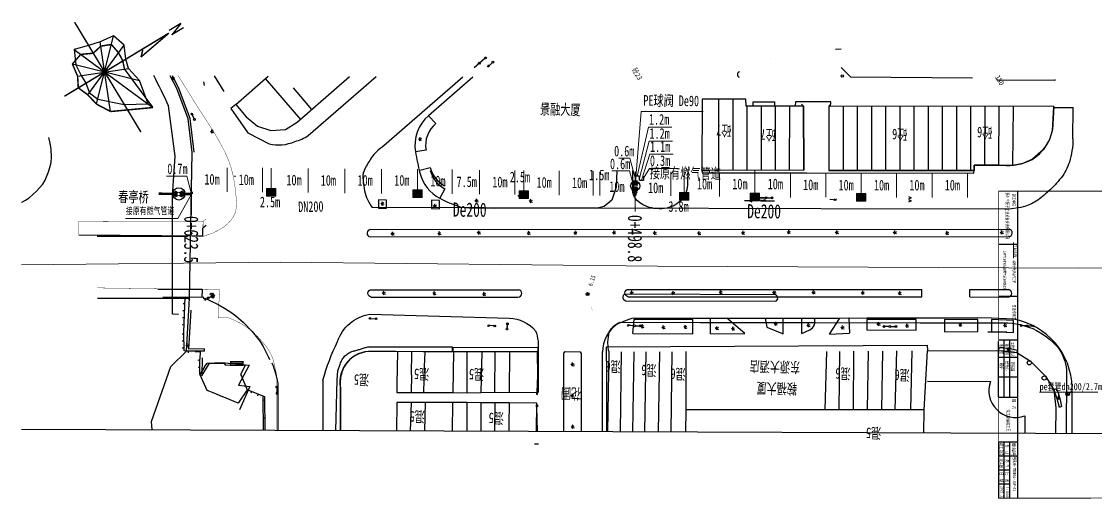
# Model space of a CAD drawing. Header units: millimetres. Extents: x 4615 to 5537, y 271 to 472.
# Drawn here: x 4614.6 to 4917.9, y 325.1 to 459.8 of the extents above; entities that cross this region are included whole.
import ezdxf
from ezdxf.enums import TextEntityAlignment as Align

# ---------------------------------------------------------------- set-up
doc = ezdxf.new("R2010")
doc.units = ezdxf.units.MM
doc.header["$LTSCALE"] = 1000
for name, pattern in [('18', [3.3, 1.2, 2.1]), ('X22', [10, 6, -1.2, 1.6, -1.2]), ('X5', [3, 2, -1])]:
    doc.linetypes.add(name, pattern=pattern)
doc.layers.get('0').update_dxf_attribs({"color": 6})
for name, color, linetype in [('DLDW', 6, 'Continuous'), ('DLSS', 6, 'Continuous'), ('DMTZ', 6, 'Continuous'), ('FRAME', 3, 'Continuous'), ('GXYZ', 6, 'Continuous'), ('JMD', 6, 'Continuous'), ('SXSS', 6, 'Continuous'), ('xw', 6, 'Continuous'), ('ZBTZ', 6, 'Continuous'), ('ZJ', 6, 'Continuous'), ('煤气', 6, 'Continuous'), ('燃气', 5, 'Continuous'), ('燃气文字', 6, 'Continuous'), ('道路名称', 6, 'Continuous'), ('零层', 6, 'Continuous')]:
    doc.layers.add(name, color=color, linetype=linetype)
doc.styles.add('ATTR', font='romans.shx', dxfattribs={"width": 0.8, "height": 0.7})
doc.styles.add('FRAME', font='simhei.ttf', dxfattribs={"width": 0.7})
doc.styles.add('HZ', font='', dxfattribs={"width": 0.8})
doc.styles.add('HZ1', font='', dxfattribs={"width": 0.7})
doc.styles.add('样式 1', font='simhei.ttf', dxfattribs={"width": 0.8})
doc.styles.get('HZ').set_extended_font_data('SimSun')
doc.styles.get('HZ1').set_extended_font_data('SimSun')
doc.linetypes.add('10422', pattern='A,2,[150,AAA.SHX,S=1,R=0,X=0,Y=1],2,[177,AAA.SHX,S=1,R=0,X=0,Y=0.8],1e-09', length=4)
doc.linetypes.add('1161', pattern='A,0,[149,AAA.SHX,S=0.1,R=0,X=0,Y=0],-1.6', length=1.6)

# ---------------------------------------------------------------- blocks, each defined once
blk = doc.blocks.new('gc170')
at = {"linetype": 'Continuous'}
blk.add_circle((0, 0), 0.5, dxfattribs=at)
blk = doc.blocks.new('gc133')
for p, q in [((-1, 0), (1, 0)), ((-0.8, 2.6), (0.8, 2.6)), ((0, 1), (0, 2.6))]:
    blk.add_line(p, q)
blk.add_circle((0, 0), 1)
blk = doc.blocks.new('gc013a')
at = {"linetype": 'Continuous'}
blk.add_line((0.5, 0), (4, 0), dxfattribs=at)
at = {"linetype": 'Continuous', "flags": 128}
for points in [[(2.88, 0.5), (3.38, 0), (2.88, -0.5)], [(3.5, 0.5), (4, 0), (3.5, -0.5)]]:
    blk.add_lwpolyline(points, dxfattribs=at)
blk = doc.blocks.new('gc124')
for p, q in [((-1, 1), (0, 0)), ((-0.8, 0), (0.8, 0)), ((0, 0), (0, 1.6)), ((0, 0), (1, 1))]:
    blk.add_line(p, q)
blk = doc.blocks.new('gc117')
blk.add_circle((0, 0), 0.8)
blk.add_point((0, 0))
blk = doc.blocks.new('gc097')
for p, q in [((-1, 2.9), (-1, 3.5)), ((-1, 3.5), (1, 3.5)), ((0, 0.5), (0, 3.5)), ((1, 3.5), (1, 2.9))]:
    blk.add_line(p, q)
for centre in [(-1, 2.4), (0, 0), (1, 2.4)]:
    blk.add_circle(centre, 0.5)

msp = doc.modelspace()

# ---------------------------------------------------------------- hatches: boundary and pattern name
at = {"layer": '燃气', "lineweight": 15}
for points in [[(4683.79, 410.45), (4686.43, 410.45), (4686.43, 412.63), (4683.79, 412.63)], [(4725.12, 410.06), (4727.77, 410.06), (4727.77, 412.23), (4725.12, 412.23)], [(4755.12, 409.77), (4757.76, 409.77), (4757.76, 411.95), (4755.12, 411.95)], [(4800.41, 409.33), (4803.05, 409.33), (4803.05, 411.51), (4800.41, 411.51)], [(4820.4, 409.15), (4823.05, 409.15), (4823.05, 411.33), (4820.4, 411.33)], [(4850.4, 409), (4853.05, 409), (4853.05, 411.18), (4850.4, 411.18)]]:
    msp.add_hatch(color=2, dxfattribs=at).paths.add_polyline_path(points)

# ---------------------------------------------------------------- linework, layer by layer
at = {"color": 0, "linetype": 'Continuous'}
msp.add_line((5381.42, 341.48), (4614.57, 344.56), dxfattribs=at)
at = {"color": 7, "linetype": 'Continuous', "elevation": -59.98, "flags": 128}
for points in [[(4745.43, 449.32), (4742.4, 446.71)], [(4744.31, 447.83), (4743.44, 447.62), (4743.78, 448.42)], [(4739.23, 444.06), (4716.98, 424.72)]]:
    msp.add_lwpolyline(points, dxfattribs=at)
at = {"color": 7, "linetype": 'Continuous', "flags": 128}
msp.add_lwpolyline([(4806.78, 437.87), (4806.74, 417.77)], dxfattribs=at)
msp.add_lwpolyline([(4716.98, 424.72, 0.039218), (4714.8, 422.94, 0.051911), (4713.43, 421.32, 0.028531), (4711.49, 418.1, 0.075561), (4711.03, 416.75, 0.063201), (4710.96, 415.64, 0.022703), (4711.32, 412.58, 0.060918), (4712.05, 410.06, 0.048813), (4713.61, 407.2)], format="xyb", dxfattribs=at)
at = {"linetype": 'Continuous', "flags": 128}
msp.add_lwpolyline([(4760.3, 366.52), (4736.43, 366.48), (4713.7, 366.54, 0.495453), (4704.65, 356.28), (4704.69, 344.2)], format="xyb", dxfattribs=at)
at = {"color": 0, "linetype": 'Continuous', "elevation": 6.43, "flags": 128}
msp.add_lwpolyline([(4870.47, 358.19), (4888.25, 358.14, 0.634773), (4897.96, 348.39), (4897.94, 343.42)], format="xyb", dxfattribs=at)
at = {"layer": 'DLSS', "linetype": 'Continuous'}
for p, q in [((4666.68, 402.18, 6.7), (4665.82, 401.38, 6.7)), ((4636.03, 381.67, 66.68), (4661.58, 381.65, 66.68)), ((4661.58, 381.65, 66.68), (4662.15, 381.08, 66.68))]:
    msp.add_line(p, q, dxfattribs=at)
at = {"layer": 'DLSS', "linetype": '18', "ltscale": 0.5, "const_width": 0.1, "elevation": 66.68, "flags": 128}
msp.add_lwpolyline([(4658.81, 444.47), (4665.15, 434.29), (4666.5, 432.26), (4667.82, 430.22), (4669.11, 428.16), (4670.34, 426.06), (4671.4, 424.11), (4672.37, 422.11), (4672.81, 421.09), (4673.22, 420.05), (4673.59, 419.01), (4673.91, 417.94), (4674.34, 416.21), (4674.66, 414.45), (4674.91, 412.68), (4675.11, 410.9), (4675.23, 409.55), (4675.28, 408.19), (4675.25, 407.51), (4675.17, 406.83), (4675.03, 406.16), (4674.82, 405.52), (4674.53, 404.89), (4674.18, 404.3), (4673.77, 403.75), (4673.3, 403.24), (4672.82, 402.7), (4672.21, 402.17), (4671.58, 401.68), (4670.65, 401.09), (4668.67, 400.06), (4665.81, 399.07)], dxfattribs=at)
at = {"layer": 'DLSS', "linetype": 'Continuous', "const_width": 0.1, "elevation": 6.7, "flags": 128}
for points in [[(4665.74, 403.24), (4666.69, 404.03)], [(4665.82, 401.13), (4665.83, 403.23), (4630.74, 403.37), (4630.79, 399.49)], [(4666.68, 402.18), (4665.82, 401.38), (4665.81, 399.07), (4630.79, 399.49)]]:
    msp.add_lwpolyline(points, dxfattribs=at)
at = {"layer": 'DLSS', "linetype": 'Continuous', "const_width": 0.1, "elevation": 73.38, "flags": 128}
msp.add_lwpolyline([(4636.02, 384.54), (4670.5, 384.09), (4670.13, 376.05), (4673.18, 376.06, -0.132201), (4682.66, 369.25)], format="xyb", dxfattribs=at)
at = {"layer": 'DLSS', "linetype": 'Continuous', "const_width": 0.1}
msp.add_lwpolyline([(4686.69, 344.35, 0.000138), (4686.71, 354.54, 0.003333), (4686.68, 359.25, 0.048342), (4686.56, 360.33, 0.012996), (4685.64, 364.24, 0.070068), (4684.81, 366.21, 0.043306), (4682.66, 369.25)], format="xyb", dxfattribs=at)
at = {"layer": 'DMTZ', "linetype": '10422'}
for p, q in [((4665.81, 399.07, 66.68), (4665.82, 401.38, 6.7)), ((4630.79, 399.49, 6.7), (4665.81, 399.28, 6.7))]:
    msp.add_line(p, q, dxfattribs=at)
at = {"layer": 'DMTZ', "linetype": '10422', "flags": 128}
for points, elevation in [([(4662.75, 422.82), (4661.64, 432.27), (4658.4, 440.86), (4656.57, 444.47)], 72.84), ([(4651.47, 344.49), (4651.29, 346.83), (4656.7, 362.39), (4661.19, 366.65), (4662.03, 381.68), (4662.75, 422.82)], 73.38)]:
    msp.add_lwpolyline(points, dxfattribs=dict(at, elevation=elevation))
at = {"layer": 'DMTZ', "linetype": '10422', "elevation": 66.68}
msp.add_lwpolyline([(4661.52, 399.04), (4635.97, 399.06)], dxfattribs=at)
at = {"layer": 'FRAME', "color": 0}
for p, q in [((4895.96, 325.19), (4895.95, 411.86)), ((4892.9, 372.08, 6.09), (4887.5, 372.08, 6.09)), ((4890.55, 353.66), (4890.55, 369.42)), ((4892.13, 353.66), (4892.13, 369.88)), ((4893.71, 353.66), (4893.7, 369.88)), ((4895.95, 364.92), (4890.55, 364.92)), ((4895.96, 359.29), (4890.55, 359.29)), ((4890.56, 325.18), (4890.56, 340.94)), ((4892.13, 325.18), (4892.13, 340.94)), ((4893.71, 325.19), (4893.71, 340.94)), ((4895.96, 337), (4890.56, 337)), ((4893.71, 333.06), (4890.56, 333.06)), ((4893.71, 329.12), (4890.56, 329.12))]:
    msp.add_line(p, q, dxfattribs=at)
at = {"layer": 'FRAME', "color": 0, "const_width": 0.225}
msp.add_lwpolyline([(4952.9, 411.87), (4890.54, 411.86), (4890.56, 325.18), (4952.92, 325.2)], close=True, dxfattribs=at)
msp.add_lwpolyline([(4952.9, 411.87), (4890.54, 411.86), (4890.56, 325.18), (4952.92, 325.2)], close=True, dxfattribs=at)
at = {"layer": 'GXYZ', "linetype": 'Continuous', "const_width": 0.5, "flags": 128}
msp.add_lwpolyline([(4822.36, 409.93), (4824.61, 410)], dxfattribs=at)
at = {"layer": 'GXYZ', "linetype": 'Continuous', "elevation": 7.66, "flags": 128}
msp.add_lwpolyline([(4751.7, 373.17), (4751.79, 374.16)], dxfattribs=at)
at = {"layer": 'JMD'}
for p, q in [((4666.27, 441.72, -65.06), (4666.04, 442.7, -65.06)), ((4660.73, 380.04, 6.7), (4660.22, 380.08, 6.7)), ((4660.62, 378.06, 6.7), (4660.13, 378.07, 6.7)), ((4660.48, 374.06, 6.7), (4659.96, 374.1, 6.7)), ((4660.57, 376.07, 6.7), (4660.07, 376.07, 6.7)), ((4824.59, 375.96, 5.74), (4829.7, 375.97, 5.74)), ((4829.7, 375.97, 5.74), (4834.99, 375.99, 5.74)), ((4834.99, 375.99, 5.74), (4838.85, 376.01, 5.74)), ((4838.85, 376.01, 5.74), (4845.68, 376.01, 5.74)), ((4845.68, 376.01, 5.74), (4848.22, 376.12, 5.74)), ((4660.41, 371.51, 6.7), (4659.91, 371.51, 6.7)), ((4660.39, 369.54, 6.7), (4659.92, 369.51, 6.7)), ((4660.44, 367.55, 6.7), (4659.93, 367.5, 6.7)), ((4661.67, 366.71, 6.7), (4661.63, 366.19, 6.7)), ((4664.86, 364.13, 6.7), (4664.39, 364.09, 6.7)), ((4664.91, 362.14, 6.7), (4664.44, 362.11, 6.7)), ((4679.5, 355.26, 6.7), (4679.34, 354.78, 6.7)), ((4681.35, 354.53, 6.7), (4681.19, 354.05, 6.7)), ((4683.25, 352.8, 6.7), (4682.81, 352.79, 6.7)), ((4683.3, 347.79, 6.7), (4682.9, 347.8, 6.7))]:
    msp.add_line(p, q, dxfattribs=at)
at = {"layer": 'JMD', "linetype": 'Continuous'}
for p, q in [((4674.93, 415.93), (4674.95, 416.18)), ((4673.55, 363.9, 66.68), (4673.55, 362.77, 66.68)), ((4673.55, 363.77, 66.68), (4677.14, 363.76, 66.68)), ((4673.55, 363.27, 66.68), (4677.14, 363.27, 66.68)), ((4673.55, 362.77, 66.68), (4677.14, 362.77, 66.68)), ((4677.14, 362.77, 66.68), (4677.14, 363.88, 66.68)), ((4704.69, 344.2, 2.3), (4704.64, 358.61, 2.3)), ((4760.32, 340.45, 6.57), (4759.45, 340.42, 6.57))]:
    msp.add_line(p, q, dxfattribs=at)
at = {"layer": 'JMD', "linetype": 'X5'}
msp.add_line((4760.55, 340.46, 6.57), (4760.32, 340.45, 6.57), dxfattribs=at)
at = {"layer": 'JMD', "linetype": 'X5', "flags": 128}
for points, elevation in [([(4844.47, 451.92), (4846.08, 452.07)], 8.16), ([(4906.43, 443.39), (4906.43, 443.14), (4890.16, 443.18), (4890.16, 443.45)], 6.82), ([(4779.93, 359.68), (4779.76, 367.86), (4870.4, 368.37), (4870.41, 366.8)], 7.25), ([(4779.88, 343.9), (4779.93, 359.68)], 7.25)]:
    msp.add_lwpolyline(points, dxfattribs=dict(at, elevation=elevation))
at = {"layer": 'JMD', "linetype": 'Continuous', "flags": 128}
for points in [[(4846.05, 446.79), (4848.68, 444.13), (4883.14, 443.86)], [(4835.44, 435.85), (4819.25, 435.88), (4819.19, 437.88), (4806.78, 437.87), (4806.78, 437.87)], [(4806.73, 417.85), (4819.42, 417.83)]]:
    msp.add_lwpolyline(points, dxfattribs=at)
at = {"layer": 'JMD'}
for points, elevation in [([(4671.78, 439.97), (4669.09, 444.42)], 66.68), ([(4683.42, 443.66), (4693.32, 432.12)], 66.68), ([(4691.25, 441), (4696, 435.49)], 66.68), ([(4691.25, 441), (4696.48, 434.94)], 66.68), ([(4614.55, 408.73), (4614.63, 408.76), (4615.69, 409.29), (4616.71, 409.98), (4618.76, 411.83), (4619.69, 412.82), (4620.58, 413.88), (4621.2, 414.99), (4622.2, 417.29), (4622.6, 418.51), (4622.92, 419.97), (4623.08, 421.44), (4622.94, 423.67), (4622.85, 424.4), (4622.59, 425.76), (4622.27, 427.05)], 6.7), ([(4653.11, 384.15), (4665.61, 384.16), (4665.54, 381.87)], 6.7), ([(4785.93, 382.05), (4868.83, 382.02), (4868.83, 384.1)], 6.09), ([(4786.07, 384.13), (4868.83, 384.1)], 6.09), ([(4666.66, 380.96), (4665.91, 381.89), (4665.54, 381.87), (4660.82, 381.9), (4654.48, 381.86)], 6.7), ([(4660.41, 372), (4660.82, 381.9)], 6.7), ([(4666.33, 381.6), (4667.75, 381.01), (4670.1, 379.84), (4671.94, 378.8), (4674, 377.46), (4675.11, 376.65), (4677.26, 374.82), (4679.71, 372.24), (4680.83, 370.83), (4681.93, 369.37), (4682.8, 367.97), (4684.29, 365.02), (4684.59, 364.34)], 6.7), ([(4809.19, 371.53), (4818.87, 371.66), (4813.8, 375.98)], 6.11), ([(4824.59, 375.96), (4825.04, 373.47), (4829.67, 371.57), (4829.7, 375.97)], 5.74), ([(4834.94, 371.71), (4834.99, 375.99)], 5.98), ([(4842.75, 371.5), (4845.68, 376.01)], 6.42), ([(4848.22, 376.12), (4848.41, 371.75)], 5.74), ([(4848.3, 376.12), (4853.3, 376.04)], 5.74), ([(4853.3, 375.64), (4853.31, 372.66), (4867.28, 372.65), (4867.27, 375.64), (4853.3, 375.64)], 5.68), ([(4663.65, 366.6), (4660.48, 366.74), (4660.41, 372)], 6.7), ([(4834.94, 371.71), (4837.2, 372.7)], 5.98), ([(4842.75, 371.5), (4848.41, 371.75)], 6.42), ([(4663.65, 366.6), (4665.04, 366.54), (4664.95, 364.45)], 6.7), ([(4664.97, 360.12), (4664.95, 364.45)], 6.7), ([(4783.7, 343.88), (4784.01, 366.48)], 6.03), ([(4787.5, 366.49), (4787.13, 343.87)], 6.03), ([(4790.64, 343.85), (4791.04, 366.49)], 6.03), ([(4794.74, 366.49), (4794.39, 343.84)], 6.03), ([(4798.04, 343.82), (4798.34, 366.47)], 6.03), ([(4802.22, 366.56), (4802.17, 350.14), (4802.15, 343.81)], 6.03), ([(4849.59, 366.65), (4849.5, 350.13)], 6.03), ([(4853.53, 350.13), (4853.78, 366.68)], 6.03), ([(4857.76, 366.71), (4857.47, 350.12)], 6.03), ([(4861.36, 350.13), (4861.76, 366.74)], 6.03), ([(4865.99, 366.77), (4865.66, 350.09)], 6.03), ([(4869.4, 343.54), (4869.51, 350.08), (4870.41, 366.8)], 6.03), ([(4666.28, 362.22), (4664.97, 360.12), (4666.89, 355.7), (4668.87, 354.9)], 6.7), ([(4666.28, 362.22), (4667.04, 363.3), (4671.14, 363.49), (4677.83, 362.85), (4676.46, 360.1), (4676.68, 359.59)], 6.7), ([(4685.22, 363.43), (4685.6, 362.55), (4686.39, 360.12), (4686.72, 358.89), (4687, 357.58), (4686.94, 344.35)], 66.68), ([(4676.68, 359.59), (4678.29, 355.73), (4675.71, 351.96), (4671.27, 353.92)], 6.7), ([(4683.25, 353.78), (4678.29, 355.73)], 6.7), ([(4668.87, 354.9), (4671.27, 353.92)], 6.7), ([(4682.94, 344.37), (4682.82, 353.77)], 6.7), ([(4683.38, 344.37), (4683.25, 353.78)], 6.7), ([(4869.51, 350.08), (4865.66, 350.09), (4861.36, 350.13), (4857.47, 350.12), (4853.53, 350.13), (4849.5, 350.13), (4845.52, 350.11), (4841.42, 350.13), (4802.17, 350.14)], 6.03)]:
    msp.add_lwpolyline(points, dxfattribs=dict(at, elevation=elevation))
at = {"layer": 'JMD', "linetype": 'Continuous', "flags": 128}
for points, elevation in [([(4675.07, 436.36), (4684.24, 444.36)], 66.68), ([(4675.07, 436.36), (4678.04, 432.87), (4681.17, 430.23), (4685.03, 428.99), (4689.08, 429.3), (4692.41, 431.33), (4707.18, 444.27)], 66.68), ([(4665.6, 364.82), (4665.52, 359.67), (4667.7, 363.3), (4671.83, 363.27), (4672.13, 362.78), (4678.82, 362.77), (4675.87, 357.11), (4679.07, 356.7), (4676.18, 350.15)], 73.62), ([(4760.32, 351.56), (4760.28, 350.98), (4759.98, 351), (4760.02, 351.57), (4760.32, 351.56)], 6.18), ([(4760.26, 343.97), (4760.13, 350.99)], 6.16)]:
    msp.add_lwpolyline(points, dxfattribs=dict(at, elevation=elevation))
msp.add_lwpolyline([(4835.45, 435.84), (4833.1, 435.91), (4821.22, 435.89), (4819.25, 435.88), (4819.19, 437.88), (4806.77, 437.87), (4806.73, 417.85), (4835.48, 417.8)], close=True, dxfattribs=at)
at = {"layer": 'JMD', "linetype": 'X5', "flags": 128}
for points in [[(4821.22, 435.89), (4821.21, 437.09), (4827.28, 437.13), (4827.28, 435.9)], [(4806.73, 417.85), (4806.82, 417.04), (4836.29, 416.99), (4883.57, 416.91), (4883.6, 417.72)], [(4760.6, 355), (4760.55, 367.6), (4736.43, 367.69), (4736.43, 366.48)]]:
    msp.add_lwpolyline(points, dxfattribs=at)
at = {"layer": 'JMD', "color": 0, "linetype": 'Continuous', "flags": 128}
msp.add_lwpolyline([(4906.1, 435.8), (4842.56, 435.84)], dxfattribs=at)
for points in [[(4842.56, 435.84), (4842.6, 417.71), (4883.6, 417.72), (4883.66, 419.17), (4891.54, 419.21, 0.159578), (4899.98, 420.83, 0.214427), (4905.73, 429.01), (4906.1, 435.8), (4842.56, 435.84)], [(4911.54, 426.59, -0.071258), (4910.52, 420.07, -0.094036), (4908.18, 415.62, -0.037052), (4904.67, 411.83, -0.042424), (4901.11, 409.04, -0.082535), (4897.48, 407.43, -0.061068), (4892.16, 406.74)]]:
    msp.add_lwpolyline(points, format="xyb", dxfattribs=at)
at = {"layer": 'JMD', "color": 0, "flags": 128}
msp.add_lwpolyline([(4906.1, 435.8), (4905.74, 429.22), (4904.94, 426.45), (4903.21, 423.61), (4900.1, 420.9), (4897.36, 419.71), (4894.44, 419.15), (4890.52, 419.21), (4883.66, 419.17), (4883.6, 417.72), (4842.6, 417.71), (4842.6, 417.71)], dxfattribs=at)
at = {"layer": 'JMD', "color": 0, "linetype": 'Continuous', "elevation": -59.98, "flags": 128}
for points in [[(4906.19, 435.5), (4911.61, 435.45)], [(4911.54, 426.59), (4911.61, 435.45)]]:
    msp.add_lwpolyline(points, dxfattribs=at)
at = {"layer": 'JMD', "color": 0}
for points, elevation in [([(4713.23, 401.03), (4893.48, 401.09)], 3.28), ([(4713.09, 398.96), (4893.34, 399.02)], 3.28), ([(4894.71, 375.3), (4888.57, 375.62), (4888.57, 372.24), (4894.71, 371.91), (4894.71, 375.3)], 5.68)]:
    msp.add_lwpolyline(points, dxfattribs=dict(at, elevation=elevation))
at = {"layer": 'JMD', "const_width": 0.05, "elevation": 6.7}
for points in [[(4660.46, 381.08, 1), (4660.49, 381.04, 1)], [(4660.26, 377.09, 1), (4660.29, 377.05, 1)], [(4660.37, 379.07, 1), (4660.4, 379.03, 1)], [(4660.21, 375.1, 1), (4660.23, 375.06, 1)], [(4660.08, 370.56, 1), (4660.11, 370.52, 1)], [(4660.09, 368.55, 1), (4660.12, 368.51, 1)], [(4662.65, 366.38, 1), (4662.67, 366.34, 1)], [(4664.6, 363.16, 1), (4664.62, 363.12, 1)], [(4664.61, 361.16, 1), (4664.63, 361.11, 1)], [(4678.46, 355.37, 1), (4678.48, 355.32, 1)], [(4680.31, 354.63, 1), (4680.33, 354.59, 1)], [(4682.16, 353.9, 1), (4682.18, 353.86, 1)]]:
    msp.add_lwpolyline(points, format="xyb", close=True, dxfattribs=at)
at = {"layer": 'JMD', "color": 0, "elevation": 5.68}
msp.add_lwpolyline([(4911.31, 356.43, 0.359299), (4894.71, 375.7), (4888.57, 376.02), (4884.65, 376.05), (4875.23, 376.02), (4870.02, 376), (4867.27, 376.04), (4853.3, 376.04)], format="xyb", dxfattribs=at)
at = {"layer": 'JMD', "color": 0}
msp.add_lwpolyline([(4884.65, 372.22), (4884.65, 375.61), (4875.23, 375.58), (4875.23, 375.15), (4875.23, 372.18), (4884.65, 372.22)], dxfattribs=at)
at = {"layer": 'JMD', "linetype": 'X5', "flags": 128}
msp.add_lwpolyline([(4703.35, 344.2), (4703.71, 358.59), (4703.94, 361.12), (4704.6, 363.03, -0.269342), (4708.2, 366.67, 0.01365), (4712.38, 367.92), (4728.03, 367.86), (4736.24, 367.87), (4736.24, 366.48)], format="xyb", dxfattribs=at)
at = {"layer": 'JMD', "linetype": 'Continuous', "flags": 128}
msp.add_lwpolyline([(4760.23, 355.06), (4760.23, 355.08), (4760.35, 359.82), (4760.3, 366.52), (4728.03, 366.47), (4720.26, 366.56), (4712.59, 366.54, 0.255499), (4705.94, 362.68, 0.118926), (4704.64, 358.61, 0.201331)], format="xyb", dxfattribs=at)
at = {"layer": 'JMD'}
for points in [[(4720.77, 366.44), (4720.58, 357.53)], [(4724.71, 360.01), (4724.79, 366.44)], [(4728.41, 362.29), (4728.56, 366.45)], [(4736.53, 366.48), (4736.35, 354.97)], [(4740.39, 354.96), (4740.44, 365.42)], [(4740.44, 365.42), (4740.44, 366.49)], [(4744.54, 366.49), (4744.39, 358.86)], [(4748.26, 355), (4748.35, 366.5)], [(4752.39, 366.51), (4752.33, 355.03)], [(4728.21, 354.99), (4728.41, 362.29)], [(4724.71, 360.01), (4724.64, 354.98)], [(4744.39, 358.86), (4744.31, 354.98)], [(4720.58, 357.53), (4720.6, 354.99), (4724.64, 354.98), (4728.52, 354.98), (4736.35, 354.97), (4740.39, 354.96), (4744.31, 354.98), (4760.23, 355.08)], [(4720.58, 352.22), (4720.49, 344.13)], [(4748.47, 352.09), (4748.3, 352.09), (4744.3, 352.12), (4740.45, 352.14), (4736.26, 352.15), (4728.53, 352.18), (4724.68, 352.2), (4720.58, 352.22)], [(4724.47, 344.12), (4724.68, 352.2)], [(4728.53, 352.18), (4728.37, 344.1)], [(4736.26, 352.15), (4736.21, 344.07)], [(4740.4, 344.05), (4740.45, 352.14)], [(4744.3, 352.12), (4744.29, 344.04)], [(4748.21, 344.02), (4748.3, 352.09)], [(4760.06, 343.97), (4760.15, 352.01), (4752.3, 352.06), (4748.47, 352.09)], [(4752.3, 352.06), (4752.23, 345.84)], [(4752.23, 345.84), (4752.21, 344.01)]]:
    msp.add_lwpolyline(points, dxfattribs=at)
at = {"layer": 'JMD', "linetype": 'Continuous', "elevation": 6.19, "flags": 128}
msp.add_lwpolyline([(4760.02, 355.07), (4759.99, 354.49), (4760.29, 354.48), (4760.32, 355.06)], close=True, dxfattribs=at)
at = {"layer": 'JMD', "linetype": 'Continuous'}
msp.add_circle((4846.4, 444.41, 6.14), 0.32, dxfattribs=at)
at = {"layer": 'JMD'}
msp.add_arc((4836.13, 375.02, 5.98), 2.55, 294.7341, 22.7536, dxfattribs=at)
at = {"layer": 'SXSS', "linetype": 'Continuous', "elevation": 72.27, "flags": 128}
msp.add_lwpolyline([(4657.17, 410.53), (4657.93, 421.76), (4656.1, 435.94, 0.012231), (4651.91, 444.48, 0.012231)], format="xyb", dxfattribs=at)
at = {"layer": 'SXSS', "linetype": 'Continuous', "elevation": 73.38, "flags": 128}
msp.add_lwpolyline([(4658.9, 376.99), (4657.17, 377.12), (4657.17, 410.53)], dxfattribs=at)
at = {"layer": 'xw', "color": 0}
for centre, radius in [((4658.97, 411.08), 1.72), ((4787.93, 413.34), 1.32)]:
    msp.add_circle(centre, radius, dxfattribs=at)
at = {"layer": 'ZBTZ', "linetype": '1161', "flags": 128}
for points, elevation in [([(4731.58, 430.98, 0.265164), (4728.81, 423.46, 0.000281), (4728.82, 423.39)], 7.05), ([(4730.01, 418.56, 0.212491), (4734.11, 413.34)], 7.05), ([(4730.01, 417.74, 0.212491), (4734.11, 412.52)], 7.05), ([(4754.79, 381.96, 0.962661), (4754.93, 384.04)], 6.16)]:
    msp.add_lwpolyline(points, format="xyb", dxfattribs=dict(at, elevation=elevation))
for points, elevation in [([(4729.5, 433.16), (4731.58, 430.98)], 6.37), ([(4728.82, 423.39), (4725.83, 422.97)], 6.46), ([(4727.08, 417.82), (4730.01, 418.56)], 6.3), ([(4734.11, 412.52), (4732.7, 409.85)], 7.05), ([(4882.43, 382.06), (4882.43, 384.13)], 5.78), ([(4809.19, 371.53), (4809.2, 375.99)], 6.11)]:
    msp.add_lwpolyline(points, dxfattribs=dict(at, elevation=elevation))
msp.add_lwpolyline([(4715.41, 407.1), (4717.63, 407.03), (4717.62, 409.36), (4715.4, 409.43)], close=True, dxfattribs=at)
at = {"layer": 'ZBTZ', "linetype": '1161', "elevation": 3.14, "flags": 128}
msp.add_lwpolyline([(4730.37, 406.94), (4732.59, 406.86), (4732.58, 409.19), (4730.36, 409.27)], close=True, dxfattribs=at)
at = {"layer": 'ZBTZ', "color": 0, "linetype": '1161', "flags": 128}
for points, elevation in [([(4893.34, 399.02, 0.962661), (4893.48, 401.09)], 5.77), ([(4893.17, 381.97, 0.962661), (4893.31, 384.05)], 8.25)]:
    msp.add_lwpolyline(points, format="xyb", dxfattribs=dict(at, elevation=elevation))
for points, elevation in [([(4882.43, 384.13), (4893.31, 384.05)], 5.78), ([(4882.43, 382.02), (4893.17, 381.97)], 5.78), ([(4890.6, 367.69), (4890.53, 366.88)], 5.97), ([(4890.6, 367.69), (4891.83, 367.66), (4893.86, 367.43), (4895.75, 367), (4895.77, 366.6)], 5.97), ([(4890.53, 366.88), (4893.16, 366.71), (4895.67, 366.29)], 5.96), ([(4895.77, 366.6), (4895.67, 366.29)], 5.99), ([(4906.91, 356.08), (4906.12, 355.8)], 5.97), ([(4906.12, 355.8), (4907.02, 353.34), (4907.62, 350.86)], 5.97), ([(4906.91, 356.08), (4907.38, 354.94), (4907.96, 352.98), (4908.31, 351.07), (4907.94, 350.89)], 5.97), ([(4893.65, 354.9), (4893.58, 354.09)], -0.12), ([(4907.94, 350.89), (4907.62, 350.86)], 6)]:
    msp.add_lwpolyline(points, dxfattribs=dict(at, elevation=elevation))
at = {"layer": 'ZBTZ', "linetype": '1161'}
for centre, radius, start, end in [((4817.57, 444.78, 5.13), 0.816, 107.3909, 246.4182), ((4713.2, 399.99, 3.28), 1.04, 88.3523, 263.9928)]:
    msp.add_arc(centre, radius, start, end, dxfattribs=at)
at = {"layer": '煤气', "color": 0, "lineweight": 80}
for p, q in [((4787.23, 414.47), (4788.55, 414.51)), ((4787.67, 413.76), (4787.23, 414.47)), ((4787.69, 412.9), (4787.3, 412.17)), ((4788.55, 414.51), (4788.16, 413.78)), ((4788.63, 412.21), (4788.19, 412.91)), ((4657.82, 410.44), (4657.83, 411.76)), ((4658.54, 410.84), (4657.82, 410.44)), ((4657.83, 411.76), (4658.55, 411.34)), ((4659.4, 410.83), (4660.11, 410.4)), ((4660.13, 411.73), (4659.41, 411.33)), ((4660.11, 410.4), (4660.13, 411.73)), ((4787.3, 412.17), (4788.63, 412.21))]:
    msp.add_line(p, q, dxfattribs=at)
at = {"layer": '燃气', "lineweight": 15}
for p, q in [((4826.14, 449.27), (4826.14, 449.27)), ((4662.62, 411.05, -59.98), (4662.59, 405.16, -59.98)), ((4787.93, 410.56), (4787.91, 406.16))]:
    msp.add_line(p, q, dxfattribs=at)
at = {"layer": '燃气', "color": 7, "lineweight": 15}
for p, q in [((4787.93, 413.34), (4789.55, 434.38)), ((4789.55, 434.38), (4807.07, 434.38)), ((4791.68, 429.97), (4788.48, 416.12)), ((4791.68, 429.97), (4798.26, 429.97)), ((4791.82, 425.98), (4789.08, 415.52)), ((4791.82, 425.98), (4798.4, 425.98)), ((4791.99, 422.27), (4789.64, 414.92)), ((4791.99, 422.27), (4798.58, 422.27)), ((4786.34, 421.19), (4783.23, 421.19)), ((4788.03, 414.87), (4786.34, 421.19)), ((4655.51, 416.06), (4661.29, 416.06)), ((4661.29, 416.06), (4662.62, 411.05)), ((4662.62, 418.59, -59.98), (4662.62, 411.75, -59.98)), ((4672.62, 418.49, -59.98), (4672.62, 411.66, -59.98)), ((4682.62, 418.4, -59.98), (4682.62, 411.56, -59.98)), ((4685.11, 418.37, -59.98), (4685.11, 411.54, -59.98)), ((4695.49, 418.28, -59.98), (4695.49, 411.44, -59.98)), ((4705.86, 418.18, -59.98), (4705.86, 411.34, -59.98)), ((4716.24, 418.08, -59.98), (4716.24, 411.24, -59.98)), ((4726.42, 418.11, -59.98), (4726.42, 411.27, -59.98)), ((4736.24, 417.94, -59.98), (4736.24, 411.11, -59.98)), ((4743.94, 417.81), (4743.94, 410.98)), ((4753.94, 417.72), (4753.94, 410.88)), ((4756.44, 417.69), (4756.44, 410.86)), ((4766.44, 417.6), (4766.44, 410.76)), ((4776, 417.51), (4776, 410.67)), ((4777.93, 410.65), (4777.93, 417.32)), ((4786.33, 417.63), (4781.32, 417.63)), ((4788.03, 410.98), (4786.33, 417.63)), ((4787.93, 417.45), (4787.93, 410.61)), ((4791.95, 418.3), (4790.28, 415.52)), ((4791.95, 418.3), (4798.53, 418.3)), ((4797.93, 417.34), (4797.93, 410.51)), ((4801.73, 417.26), (4801.73, 410.43)), ((4811.73, 417.17), (4811.73, 410.33)), ((4821.72, 417.58), (4821.72, 410.74)), ((4831.73, 416.93), (4831.73, 410.09)), ((4841.73, 416.98), (4841.73, 410.15)), ((4851.73, 416.94), (4851.73, 410.1)), ((4861.73, 416.94), (4861.73, 410.1)), ((4871.73, 416.94), (4871.73, 410.11)), ((4881.73, 416.94), (4881.73, 410.11)), ((4662.62, 411.05, -59.98), (4658.71, 404.16)), ((4787.92, 412.17), (4787.4, 411.37)), ((4787.4, 411.37), (4788.45, 411.37)), ((4788.45, 411.37), (4787.92, 412.17)), ((4658.71, 404.16), (4643.89, 404.16))]:
    msp.add_line(p, q, dxfattribs=at)
at = {"layer": '燃气', "color": 2, "lineweight": 15}
for p, q in [((4685.11, 412.63, -59.98), (4685.11, 410.45, -59.98)), ((4726.44, 412.23), (4726.44, 410.06)), ((4801.73, 411.51), (4801.73, 409.33)), ((4851.73, 411.18), (4851.73, 409))]:
    msp.add_line(p, q, dxfattribs=at)
at = {"layer": '燃气', "color": 0, "lineweight": 15}
for p, q in [((4894.78, 397.32, -6.09), (4894.76, 392.92, -6.09)), ((4918.52, 355.11), (4902.07, 355.11))]:
    msp.add_line(p, q, dxfattribs=at)
at = {"layer": '燃气', "color": 1, "linetype": 'X22', "lineweight": 15, "ltscale": 0.3}
for p, q in [((4614.56, 391.01), (4687.71, 391.78)), ((4687.71, 391.78), (4794.19, 390.68))]:
    msp.add_line(p, q, dxfattribs=at)
at = {"layer": '燃气', "color": 0, "linetype": 'X22', "lineweight": 15, "ltscale": 0.3}
for p, q in [((4794.19, 390.68), (4913.22, 390.14)), ((4913.22, 390.14), (5074.05, 390.69))]:
    msp.add_line(p, q, dxfattribs=at)
at = {"layer": '燃气', "color": 7, "lineweight": 15}
for points, const_width in [([(4787.88, 416.12), (4787.89, 414.49)], 0.35), ([(4787.88, 416.12), (4789.08, 416.12)], 0.35), ([(4789.08, 416.12), (4789.08, 414.92)], 0.35), ([(4790.28, 416.12), (4790.28, 414.92)], 0.35), ([(4789.08, 414.92), (4790.28, 414.92)], 0.35), ([(4787.92, 411.37), (4787.93, 410.56)], 0.7)]:
    msp.add_lwpolyline(points, dxfattribs=dict(at, const_width=const_width))
at = {"layer": '燃气', "color": 2, "lineweight": 15, "elevation": -59.98}
msp.add_lwpolyline([(4683.79, 412.63), (4686.43, 412.63), (4686.43, 410.45), (4683.79, 410.45)], close=True, dxfattribs=at)
at = {"layer": '燃气', "lineweight": 15, "const_width": 0.7}
for points in [[(4657.82, 411.1), (4653.26, 411.14)], [(4662.62, 411.05), (4660.12, 411.07)], [(4787.92, 412.19), (4787.92, 412.16)]]:
    msp.add_lwpolyline(points, dxfattribs=at)
at = {"layer": '燃气', "color": 7, "lineweight": 15, "const_width": 0.7, "elevation": -59.98}
msp.add_lwpolyline([(4662.62, 411.75), (4662.62, 411.05)], dxfattribs=at)
at = {"layer": '燃气', "color": 2, "lineweight": 15}
for points in [[(4725.12, 412.23), (4727.77, 412.23), (4727.77, 410.06), (4725.12, 410.06)], [(4755.12, 411.95), (4757.76, 411.95), (4757.76, 409.77), (4755.12, 409.77)], [(4800.41, 411.51), (4803.05, 411.51), (4803.05, 409.33), (4800.41, 409.33)], [(4820.4, 411.33), (4823.05, 411.33), (4823.05, 409.15), (4820.4, 409.15)], [(4850.4, 411.18), (4853.05, 411.18), (4853.05, 409), (4850.4, 409)]]:
    msp.add_lwpolyline(points, close=True, dxfattribs=at)
at = {"layer": '燃气', "color": 0, "lineweight": 15}
for centre in [(4787.93, 413.34), (4658.97, 411.08)]:
    msp.add_circle(centre, 0.498, dxfattribs=at)
at = {"layer": '燃气文字', "color": 0}
for p, q in [((4895.95, 396.81), (4890.55, 396.81)), ((4895.95, 382.11), (4890.55, 382.11)), ((4890.55, 369.88), (4895.95, 369.88)), ((4890.55, 353.66), (4895.96, 353.66)), ((4895.96, 340.94), (4890.56, 340.94))]:
    msp.add_line(p, q, dxfattribs=at)
at = {"layer": '道路名称', "linetype": 'Continuous'}
for p, q in [((4635.79, 436.41), (4640.57, 455.76)), ((4640.57, 455.76), (4636.74, 454.07)), ((4643.6, 453.07), (4640.57, 455.76)), ((4633.51, 453.02), (4629.42, 451.87)), ((4633.28, 439.06), (4643.6, 453.07)), ((4636.74, 454.07), (4633.51, 453.02)), ((4639.73, 434.35), (4636.74, 454.07)), ((4644.06, 449.15), (4643.6, 453.07)), ((4629.42, 451.87), (4651.68, 435.47)), ((4629.42, 451.87), (4629.95, 447.52)), ((4644.77, 446.54), (4644.06, 449.15)), ((4628.93, 447.77), (4647.86, 443.09)), ((4629.95, 447.52), (4631.42, 444.51)), ((4630.4, 444.36), (4644.77, 446.54)), ((4647.86, 443.09), (4644.77, 446.54)), ((4631.42, 444.51), (4632.74, 442.32)), ((4650.3, 436.49), (4647.86, 443.09)), ((4632.74, 442.32), (4633.72, 439.65)), ((4633.72, 439.65), (4636.15, 437.85)), ((4636.15, 437.85), (4643.6, 436.32)), ((4643.6, 436.32), (4650.3, 436.49))]:
    msp.add_line(p, q, dxfattribs=at)
at = {"layer": '道路名称', "linetype": 'Continuous', "lineweight": 70, "const_width": 0.422}
for points in [[(4629.56, 459.56), (4648.28, 428.56)], [(4626.69, 438.66), (4656.18, 456.48)], [(4656.18, 456.48), (4648.31, 449.73)], [(4636.93, 452.81), (4634.84, 450.81)], [(4639.95, 453.27), (4636.93, 452.81)], [(4642, 450.9), (4639.95, 453.27)], [(4631.3, 450.48), (4628.93, 447.77)], [(4634.84, 450.81), (4631.3, 450.48)], [(4643.18, 448.62), (4642, 450.9)], [(4648.31, 449.73), (4648.82, 451.78)], [(4628.93, 447.77), (4630.4, 444.36)], [(4643.63, 446.37), (4643.18, 448.62)], [(4651.68, 435.47), (4643.63, 446.37)], [(4630.4, 444.36), (4630.61, 441.03)], [(4630.61, 441.03), (4633.28, 439.06)], [(4633.28, 439.06), (4635.79, 436.41)], [(4635.79, 436.41), (4639.73, 434.35)], [(4639.73, 434.35), (4651.68, 435.47)]]:
    msp.add_lwpolyline(points, dxfattribs=at)
at = {"layer": '零层', "linetype": 'Continuous'}
for p, q in [((4695.57, 427.56, 73.13), (4714.72, 444.24, 73.13)), ((4835.45, 435.84), (4834.88, 436.41)), ((4835.48, 417.8), (4835.45, 435.84)), ((4842.56, 435.84), (4843.13, 436.4)), ((4842.56, 435.84), (4842.6, 417.71)), ((4787.59, 376.04, 5.74), (4824.59, 375.96, 5.74)), ((4787.59, 375.69, 5.74), (4804.2, 375.65, 5.74))]:
    msp.add_line(p, q, dxfattribs=at)
at = {"layer": '零层', "linetype": 'Continuous', "flags": 128}
for points, elevation in [([(4663.35, 422.89), (4662.22, 432.42), (4658.95, 441.1), (4657.24, 444.47)], 72.84), ([(4843.07, 435.84), (4843.14, 437.06), (4833.13, 437.07), (4833.1, 435.91)], 5.95), ([(4865.07, 410.38), (4865.87, 409.97), (4865.09, 409.58)], -59.98), ([(4865.07, 409.55), (4865.87, 409.15), (4865.09, 408.76)], -59.98), ([(4822.76, 409.13), (4818.76, 409.12)], -59.98), ([(4820.95, 408.72), (4820.15, 409.13), (4820.92, 409.52)], -59.98), ([(4823.25, 409.13), (4827.25, 409.14)], -59.98), ([(4713.48, 384.04), (4754.93, 384.04)], 6.24), ([(4713.34, 381.96), (4754.79, 381.96)], 6.24), ([(4666.22, 366.7), (4666.26, 367.33), (4661.85, 367.28), (4662.47, 378.27)], 73.2), ([(4751.81, 374.41), (4751.68, 372.92)], 7.66), ([(4787.2, 371.63), (4787.59, 375.69)], 6.64), ([(4787.2, 371.63), (4804.19, 371.57), (4804.2, 375.65)], 6.64), ([(4666.22, 366.7), (4661.19, 366.65)], 73.2), ([(4778.64, 343.9), (4778.7, 366.45)], 5.74), ([(4841.95, 366.59), (4841.42, 350.13)], 6.03), ([(4845.52, 350.11), (4845.65, 366.62)], 6.03), ([(4699.69, 358.53), (4699.7, 344.22)], -0.25), ([(4760.23, 355.06), (4760.23, 355.06)], 6.38)]:
    msp.add_lwpolyline(points, dxfattribs=dict(at, elevation=elevation))
for points, elevation in [([(4742.02, 444.05), (4729.5, 433.16, 0.260742), (4725.83, 422.97, 0.020629), (4727.08, 417, 0.212491), (4732.7, 409.85, 0.041926), (4738.64, 407.32), (4738.64, 407.32), (4741.03, 407.11), (4748.02, 407.08)], 7.05), ([(4675.07, 436.36), (4673.71, 435.2), (4678.53, 428.33), (4684.49, 425.21, 0.162443), (4691.76, 425.88, 0.078016), (4695.57, 427.56, -1.019076)], 66.68), ([(4713.34, 381.96, -0.962661), (4713.48, 384.04)], 6.24), ([(4785.93, 382.05, -0.962661), (4786.07, 384.13)], 6.09)]:
    msp.add_lwpolyline(points, format="xyb", dxfattribs=dict(at, elevation=elevation))
for points in [[(4811.45, 437.85), (4811.43, 417.84)], [(4815.45, 437.85), (4815.43, 417.84)], [(4819.45, 435.89), (4819.42, 417.83)], [(4823.45, 435.86), (4823.43, 417.82)], [(4827.45, 435.85), (4827.43, 417.82)], [(4831.45, 435.85), (4831.43, 417.81)], [(4835.45, 435.84), (4835.48, 417.8)], [(4842.56, 435.84), (4842.6, 417.71)], [(4846.62, 435.75), (4846.6, 417.7)], [(4850.62, 435.74), (4850.6, 417.7)], [(4854.62, 435.73), (4854.6, 417.69)], [(4858.62, 435.72), (4858.6, 417.69)], [(4862.62, 435.72), (4862.6, 417.68)], [(4866.62, 435.71), (4866.6, 417.68)], [(4870.62, 435.7), (4870.6, 417.67)], [(4874.62, 435.69), (4874.6, 417.67)], [(4878.62, 435.69), (4878.6, 417.66)], [(4882.62, 435.68), (4882.6, 417.66)], [(4782.7, 417.74), (4782.55, 413.01), (4781.32, 409.35), (4779.12, 407.53), (4776.76, 406.99), (4748.02, 407.08)], [(4785.09, 382.75), (4784.67, 382.55), (4784.54, 382.43), (4784.38, 381.89), (4784.41, 381.66), (4784.63, 381.3), (4784.77, 381.14), (4785.26, 380.89), (4827.55, 380.78), (4827.77, 380.91), (4828.15, 381.43), (4828.12, 381.8), (4828, 382.17), (4827.73, 382.46), (4827.57, 382.56), (4785.09, 382.75)], [(4767.71, 343.94), (4767.73, 366.07), (4768.11, 366.54), (4772.37, 366.48), (4772.63, 366.04), (4772.61, 343.92)]]:
    msp.add_lwpolyline(points, dxfattribs=at)
at = {"layer": '零层', "color": 0, "linetype": 'Continuous', "flags": 128}
for points in [[(4886.62, 435.67), (4886.6, 419.08)], [(4890.62, 435.67), (4890.52, 419.21)], [(4894.62, 435.66), (4894.44, 419.15)]]:
    msp.add_lwpolyline(points, dxfattribs=at)
at = {"layer": '零层', "flags": 128}
msp.add_lwpolyline([(4802.78, 417.88), (4802.63, 413.52, -0.195364), (4800.62, 409.04, -0.164183), (4796.19, 406.97, -0.061398), (4793.2, 407, -0.141622), (4788.66, 408.99, -0.250688), (4787.19, 412.63), (4787.25, 417.68)], format="xyb", dxfattribs=at)
at = {"layer": '零层', "color": 2, "linetype": 'Continuous', "elevation": -59.98, "flags": 128}
msp.add_lwpolyline([(4755.66, 410.17), (4754.86, 410.57), (4755.64, 410.96)], dxfattribs=at)
at = {"layer": '零层', "color": 0, "linetype": 'Continuous', "flags": 128}
for points, elevation in [([(4892.16, 406.74), (4840.34, 406.85), (4713.61, 407.2)], -59.98), ([(4780.16, 343.89), (4780.5, 366.5), (4780.35, 367), (4780.24, 367.92), (4780.2, 369.22), (4780.31, 370.76), (4780.59, 372.02), (4780.8, 372.49), (4781.07, 372.94), (4781.87, 373.82), (4782.41, 374.24), (4783.03, 374.61), (4783.69, 374.9), (4806.29, 374.82), (4838.79, 374.8), (4868.38, 374.72), (4893.25, 374.72), (4894.39, 374.62), (4896.72, 374.18), (4897.84, 373.87), (4899.01, 373.49), (4900.16, 373.04), (4901.26, 372.52), (4902.37, 371.9), (4903.66, 371.05), (4904.93, 370.09), (4906.09, 369.06), (4907.18, 367.89), (4907.82, 366.99), (4908.37, 365.99), (4909.22, 363.84), (4909.43, 363.07), (4909.59, 362.23), (4909.69, 361.41), (4909.72, 360.54), (4909.62, 343.37)], 6.03), ([(4870.41, 366.8), (4890.53, 366.88), (4895.67, 366.29), (4899.54, 363.89), (4903.75, 359.59), (4906.12, 355.8), (4906.74, 350.67)], 6.43), ([(4911.34, 343.37), (4911.31, 356.43)], 6.22), ([(4906.74, 350.67), (4906.62, 343.39)], 6.12)]:
    msp.add_lwpolyline(points, dxfattribs=dict(at, elevation=elevation))
at = {"layer": '零层', "linetype": 'Continuous', "flags": 128}
msp.add_lwpolyline([(4699.69, 358.53, -0.043024), (4703.84, 369.42, -0.277949), (4712.91, 377.13), (4752.33, 376.03, -0.207441), (4759.73, 372.45, -0.145559), (4760.3, 366.52)], format="xyb", dxfattribs=at)
at = {"layer": '零层', "color": 0, "linetype": 'Continuous'}
for centre in [(4899.21, 363.4, 6.27), (4903.42, 359.1, 6.27)]:
    msp.add_circle(centre, 0.59, dxfattribs=at)
at = {"layer": '零层', "linetype": 'Continuous'}
for centre, radius, start, end in [((4787.95, 366.59, 5.74), 9.25, 123.5821, 180.9123), ((4795.2, 347.87, 5.74), 29.18, 105.1135, 115.0659)]:
    msp.add_arc(centre, radius, start, end, dxfattribs=at)

# ---------------------------------------------------------------- block references
at = {"layer": 'DLDW', "linetype": 'Continuous', "xscale": 0.5000000002556769, "yscale": 0.4999999999998864, "zscale": 0.5, "rotation": 300.9999999858627}
msp.add_blockref('gc097', (4667.31, 381.72, 73.22), dxfattribs=at)
at = {"layer": 'GXYZ', "color": 7, "linetype": 'Continuous', "xscale": 0.5000000001955432, "yscale": 0.4999999999998864, "zscale": 0.5, "rotation": 292.4057628580663}
msp.add_blockref('gc170', (4745.62, 449.48, -59.98), dxfattribs=at)
at = {"layer": 'GXYZ', "linetype": 'Continuous', "yscale": 0.4999999999998864, "zscale": 0.5}
for name, p, xscale, rotation in [('gc013a', (4747.72, 448.29), 0.5000000000253745, 222.3615861636969), ('gc170', (4747.72, 448.29), 0.5000000002556769, 300.9999999858627), ('gc013a', (4663.39, 432.09, 66.48), 0.5000000002651298, 113.164069532308), ('gc170', (4663.39, 432.09, 66.48), 0.5000000002556769, 300.9999999858627), ('gc013a', (4822.36, 409.92), 0.4999999999177934, 180.3475841393089), ('gc170', (4824.86, 410.01), 0.5000000002556769, 300.9999999858627), ('gc170', (4824.86, 410.01), 0.5000000002556769, 300.9999999858627), ('gc013a', (4824.86, 410.01), 0.4999999999448423, 359.1026241930054), ('gc170', (4712.99, 375.93), 0.5000000002556769, 300.9999999858627), ('gc013a', (4712.99, 375.93), 0.4999999999846855, 356.5077764469953), ('gc013a', (4748.23, 373.78), 0.4999999999846855, 176.5077764469952), ('gc170', (4748.23, 373.78), 0.5000000002556769, 300.9999999858627), ('gc170', (4751.68, 372.92, 7.66), 0.5000000002556769, 300.9999999858627), ('gc170', (4751.81, 374.41, 7.66), 0.5000000002556769, 300.9999999858627), ('gc170', (4686.65, 356.56, 66.95), 0.5000000002556769, 300.9999999858627), ('gc013a', (4686.65, 356.56, 66.95), 0.4999999999336179, 271.9079064457596)]:
    msp.add_blockref(name, p, dxfattribs=dict(at, xscale=xscale, rotation=rotation))
at = {"layer": 'GXYZ', "color": 0, "linetype": 'Continuous', "xscale": 0.5000000002556769, "yscale": 0.4999999999998864, "zscale": 0.5, "rotation": 300.9999999858627}
msp.add_blockref('gc133', (4910.02, 354.58, 5.81), dxfattribs=at)
at = {"layer": 'JMD', "yscale": 0.4999999999998864, "zscale": 0.5}
for name, p, xscale, rotation in [('gc124', (4818.09, 399.93), 0.5000000002556769, 300.9999999858627), ('gc124', (4831, 400.13), 0.5000000002556769, 300.9999999858627), ('gc124', (4844.62, 400.05), 0.5000000002556769, 300.9999999858627), ('gc124', (4860.99, 400.03), 0.5000000002556769, 300.9999999858627), ('gc124', (4811.82, 383.23), 0.5000000002556769, 300.9999999858627), ('gc124', (4826.92, 383.07), 0.5000000002556769, 300.9999999858627), ('gc124', (4838.01, 383.1), 0.5000000002556769, 300.9999999858627), ('gc124', (4851.88, 383), 0.5000000002556769, 300.9999999858627), ('gc124', (4862.36, 382.89), 0.5000000002556769, 300.9999999858627), ('gc124', (4815.28, 372.89), 0.5000000002556769, 300.9999999858627), ('gc124', (4827.34, 374.24), 0.5000000002556769, 300.9999999858627), ('gc124', (4836.6, 373.81), 0.5000000002556769, 300.9999999858627), ('gc124', (4846.19, 373.2), 0.5000000002556769, 300.9999999858627), ('gc124', (4856.39, 374.18), 0.5000000002556769, 300.9999999858627), ('gc013a', (4859.83, 373.63), 0.5000000001813057, 179.8443307264768), ('gc170', (4859.83, 373.63), 0.5000000002556769, 300.9999999858627), ('gc013a', (4859.83, 373.63), 0.5000000001415749, 0.2641692891193899), ('gc124', (4864.41, 373.72), 0.5000000002556769, 300.9999999858627), ('gc124', (4879.48, 374), 0.5000000002556769, 300.9999999858627)]:
    msp.add_blockref(name, p, dxfattribs=dict(at, xscale=xscale, rotation=rotation))
at = {"layer": 'JMD', "color": 0, "yscale": 0.4999999999998864, "zscale": 0.5}
for name, p, xscale, rotation in [('gc124', (4892.15, 373.81), 0.5000000002556769, 300.9999999858627), ('gc013a', (4898.63, 373.81, 6.01), 0.5000000000073409, 176.6718991637686), ('gc170', (4898.63, 373.81, 6.01), 0.5000000002556769, 300.9999999858627), ('gc013a', (4898.63, 373.81, 6.01), 0.4999999998900128, 359.7133672780663)]:
    msp.add_blockref(name, p, dxfattribs=dict(at, xscale=xscale, rotation=rotation))
at = {"layer": 'ZBTZ', "linetype": 'Continuous', "xscale": 0.5000000002556769, "yscale": 0.4999999999998864, "zscale": 0.5, "rotation": 300.9999999858627}
for p in [(4657.06, 443.51, 72.84), (4668.13, 428.58, 6.17), (4726.87, 426.4), (4742.85, 409.01), (4758.16, 408.94), (4716.26, 408.2), (4731.05, 407.57), (4719.12, 399.66), (4732.36, 399.79), (4743.5, 400), (4757.58, 399.86), (4770.75, 399.95), (4781.67, 400.03), (4793.19, 399.88), (4805.72, 399.81), (4875.75, 399.87), (4744.98, 382.65), (4798.4, 382.9), (4795.64, 373.24), (4801.83, 373.37), (4810.72, 373), (4661.15, 368.13, 73.38), (4769.91, 353.97), (4770.01, 345.2)]:
    msp.add_blockref('gc124', p, dxfattribs=at)
at = {"layer": 'ZBTZ', "color": 0, "linetype": 'Continuous', "xscale": 0.5000000002556769, "yscale": 0.4999999999998864, "zscale": 0.5, "rotation": 300.9999999858627}
for p in [(4891.19, 400.07), (4893.04, 367.05), (4907.28, 353.39)]:
    msp.add_blockref('gc124', p, dxfattribs=at)
at = {"layer": '零层', "color": 2, "linetype": 'Continuous', "yscale": 0.4999999999998864, "zscale": 0.5}
for name, p, xscale, rotation in [('gc013a', (4686.04, 411.52, -59.98), 0.4999999999448423, 179.1026241930053), ('gc170', (4686.04, 411.52, -59.98), 0.5000000002556769, 300.9999999858627), ('gc013a', (4727.37, 411.13), 0.4999999999448423, 179.1026241930053), ('gc170', (4727.37, 411.13), 0.5000000002556769, 300.9999999858627)]:
    msp.add_blockref(name, p, dxfattribs=dict(at, xscale=xscale, rotation=rotation))
at = {"layer": '零层', "linetype": 'Continuous', "yscale": 0.4999999999998864, "zscale": 0.5}
for name, p, xscale, rotation in [('gc013a', (4822.66, 409.4), 0.4999999999269623, 354.6913171911728), ('gc013a', (4842.66, 409.6), 0.4999999999269623, 354.6913171911728), ('gc124', (4716.65, 382.94), 0.5000000002556769, 300.9999999858627), ('gc124', (4730.92, 382.87), 0.5000000002556769, 300.9999999858627), ('gc117', (4774.45, 382.8, 6.14), 0.5000000002556769, 300.9999999858627), ('gc124', (4786.69, 383.04), 0.5000000002556769, 300.9999999858627), ('gc013a', (4787.69, 373.83, 6.73), 0.4999999999650024, 174.429711544009), ('gc170', (4787.69, 373.83), 0.5000000002556769, 300.9999999858627), ('gc170', (4787.69, 373.83, 6.73), 0.5000000002556769, 300.9999999858627), ('gc013a', (4787.69, 373.83), 0.5000000001813057, 359.8443307264768), ('gc124', (4789.65, 373.51), 0.5000000002556769, 300.9999999858627), ('gc124', (4769.96, 362.75), 0.5000000002556769, 300.9999999858627)]:
    msp.add_blockref(name, p, dxfattribs=dict(at, xscale=xscale, rotation=rotation))

# ---------------------------------------------------------------- texts
at = {"layer": 'FRAME', "color": 0, "style": 'FRAME'}
for s, height, width, p in [('扬州市扬子工业设备安装有限公司', 0.9005, 0.7, (4893.05, 404.86)), ('太姥大道市政过路燃气管道安装工程', 0.7204, 0.7, (4892.28, 389.42)), ('福鼎市管道燃气工程', 0.72, 0.7, (4894.9, 389.08)), ('制  图', 0.9, 0.7, (4891.34, 367.17)), ('审   核', 0.9, 0.7, (4892.92, 367.17)), ('工程负责人', 0.9, 0.65, (4894.49, 367.17)), ('顾新', 0.9, 0.7, (4891.33, 362.44)), ('侯光心', 0.9, 0.7, (4892.94, 362.54)), ('顾庆国', 0.9, 0.7, (4894.54, 362.34)), ('竣工管道竣工图', 0.9, 0.7, (4893.29, 347.11)), ('竣工阶段', 0.9, 0.7, (4891.34, 338.97)), ('专  业', 0.9, 0.7, (4892.92, 338.97)), ('图纸编号', 0.9, 0.7, (4894.83, 338.97)), ('日  期', 0.9, 0.7, (4891.35, 331.09)), ('比  例', 0.9, 0.7, (4892.92, 331.09))]:
    msp.add_text(s, height=height, rotation=270.01, dxfattribs=dict(at, width=width)).set_placement(p, align=Align.MIDDLE)
at = {"layer": 'FRAME', "color": 0, "style": 'FRAME', "width": 0.7}
for s, p in [('施工单位', (4895.36, 411.12)), ('工程名称', (4895.57, 396.75)), ('图纸专用章', (4895.37, 379.83)), ('图  名', (4895.31, 353.12))]:
    msp.add_text(s, height=0.9, rotation=270.01, dxfattribs=at).set_placement(p, align=Align.TOP_LEFT)
for s, height, p in [('福鼎市-TMDDGL-JGP-01', 0.9005, (4894.58, 337)), ('竣工图', 0.9, (4890.93, 336.35)), ('燃 气', 0.9, (4892.5, 336.1))]:
    msp.add_text(s, height=height, rotation=270.01, dxfattribs=at).set_placement(p)
at = {"layer": 'ZJ', "linetype": 'Continuous', "style": 'HZ', "width": 0.8}
for s, p in [('砼23', (4788.56, 445.01)), ('180', (4890.86, 443.17, 5.96))]:
    msp.add_text(s, height=1.5, rotation=301, dxfattribs=at).set_placement(p, align=Align.MIDDLE)
at = {"layer": '燃气', "style": 'HZ1', "width": 0.7}
for s, rotation, p in [('景融大厦', 358.7905, (4760.96, 432.66)), ('PE球阀 De90', 359.4829, (4790.18, 435.08)), ('接原有燃气管道', 359.4829, (4792.01, 414.62)), ('东源大酒店', 178.7905, (4834.56, 364.49))]:
    msp.add_text(s, height=3, rotation=rotation, dxfattribs=at).set_placement(p, align=Align.BOTTOM_LEFT)
at = {"layer": '燃气', "color": 7, "lineweight": 15, "style": 'HZ1', "width": 0.7}
for s, p in [('1.2m', (4791.79, 430.64)), ('1.2m', (4791.93, 426.65)), ('1.1m', (4792.1, 422.94)), ('0.6m', (4781.94, 421.68)), ('0.3m', (4792.06, 418.97)), ('0.7m', (4655.74, 416.68)), ('0.6m', (4780.78, 418.08)), ('10m', (4666.22, 413.72, -59.98)), ('10m', (4675.9, 413.61, -59.98)), ('10m', (4689.39, 413.5, -59.98)), ('10m', (4699.09, 413.42, -59.98)), ('10m', (4709.47, 413.42, -59.98)), ('10m', (4719.84, 413.42, -59.98)), ('10m', (4730.02, 413.24, -59.98)), ('7.5m', (4737.45, 413.02, -59.98)), ('10m', (4747.54, 412.95)), ('2.5m', (4752.47, 414.37)), ('10m', (4760.04, 412.83)), ('10m', (4770.04, 412.73)), ('1.5m', (4774.89, 414.96)), ('10m', (4780.58, 411.66)), ('10m', (4791.53, 411.32)), ('10m', (4805.34, 412.39)), ('10m', (4815.33, 412.4)), ('10m', (4825.33, 412.4)), ('10m', (4835.33, 412.16)), ('10m', (4845.33, 412.09)), ('10m', (4855.33, 412.07)), ('10m', (4865.33, 412.06)), ('10m', (4875.33, 412.06)), ('2.5m', (4681.9, 407.31)), ('3.8m', (4797.26, 406.03))]:
    msp.add_text(s, height=3, dxfattribs=at).set_placement(p)
at = {"layer": '燃气', "style": 'HZ1', "width": 0.7}
for s, rotation, p in [('春亭桥', 358.7905, (4646.18, 410.29)), ('DN200', 1.1654, (4696.29, 407.48, -59.98))]:
    msp.add_text(s, height=3, rotation=rotation, dxfattribs=at).set_placement(p, align=Align.MIDDLE)
at = {"layer": '燃气', "color": 7, "style": 'HZ1', "width": 0.7}
msp.add_text('接原有燃气管道', height=2, rotation=0.2924, dxfattribs=at).set_placement((4644.01, 405.3, -29.99))
at = {"layer": '燃气', "style": 'HZ1', "width": 0.7}
for s, height, rotation, p in [('De200', 4, 359.5782, (4736.39, 404.67)), ('De200', 4, 359.5782, (4819.54, 404.22)), ('0+623.5', 4, 269.8501, (4660.55, 404.85)), ('0+498.8', 4, 269.8501, (4785.87, 405.15)), ('鞍福大厦', 3, 178.7905, (4833.64, 357.5)), ('花圃', 3, 178.7905, (4772.69, 356.14))]:
    msp.add_text(s, height=height, rotation=rotation, dxfattribs=at).set_placement(p)
at = {"layer": '燃气', "color": 0, "lineweight": 15, "style": 'HZ1', "width": 0.7}
msp.add_text('pe套管dn200/2.7m', height=2, dxfattribs=at).set_placement((4902.11, 355.67))
at = {"layer": '燃气', "color": 0, "style": '样式 1', "width": 0.8}
for s, p in [('2015.12', (4891.12, 328.61, 0.18)), (' 1:1000', (4892.59, 328.97))]:
    msp.add_text(s, height=0.788, rotation=270.01, dxfattribs=at).set_placement(p)
at = {"layer": '道路名称', "linetype": 'Continuous', "lineweight": 70, "style": 'ATTR', "width": 0.698301}
msp.add_text('N', height=3.84, rotation=301.1291, dxfattribs=at).set_placement((4656.02, 457.6), (4657.21, 455.63), align=Align.FIT)
at = {"layer": '零层', "linetype": 'Continuous'}
for s, height, rotation, style, width, p in [('砼7', 3, 178.7905, 'HZ1', 0.7, (4812.92, 428.82)), ('砼7', 3, 178.7905, 'HZ1', 0.7, (4825.49, 427.64)), ('砼6', 3, 178.7905, 'HZ1', 0.7, (4862.61, 427.75)), ('6.15', 1.2, 72.0978, 'HZ', 0.8, (4775.68, 386.61)), ('6.15', 0.3, 301, 'HZ', 0.8, (4775.7, 378.6)), ('混6', 3, 178.7905, 'HZ1', 0.7, (4781.66, 362.31, 59.98)), ('混5', 3, 178.7905, 'HZ1', 0.7, (4727.59, 360.17, 59.98)), ('混5', 3, 178.7905, 'HZ1', 0.7, (4743.1, 360.1, 59.98)), ('混6', 3, 178.7905, 'HZ1', 0.7, (4791.81, 361.25, 59.98)), ('混6', 3, 178.7905, 'HZ1', 0.7, (4800.02, 360.19, 59.98)), ('混6', 3, 178.7905, 'HZ1', 0.7, (4846.61, 360.29, 59.98)), ('混6', 3, 178.7905, 'HZ1', 0.7, (4863.3, 359.88, 59.98)), ('混5', 3, 178.7905, 'HZ1', 0.7, (4710.61, 358.57, 59.98)), ('混5', 3, 178.7905, 'HZ1', 0.7, (4726.35, 348.16, 59.98)), ('混5', 3, 178.7905, 'HZ1', 0.7, (4748.67, 347.73, 59.98)), ('混5', 3, 178.7905, 'HZ1', 0.7, (4855.25, 343.5, 59.98))]:
    msp.add_text(s, height=height, rotation=rotation, dxfattribs=dict(at, style=style, width=width)).set_placement(p, align=Align.MIDDLE)
at = {"layer": '零层', "color": 0, "linetype": 'Continuous', "style": 'HZ1', "width": 0.7}
msp.add_text('砼6', height=3, rotation=178.7905, dxfattribs=at).set_placement((4886.61, 428.29), align=Align.MIDDLE)

doc.saveas('drawing.dxf')
